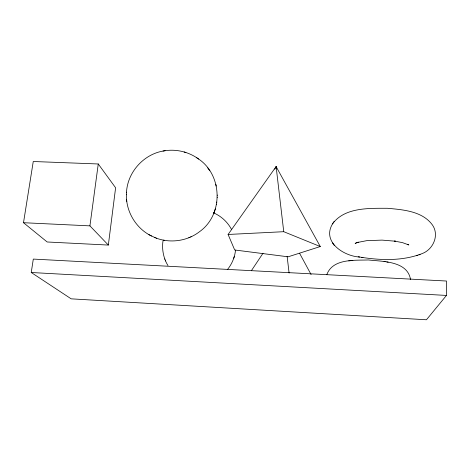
<?xml version="1.0" encoding="UTF-8"?>
<svg xmlns="http://www.w3.org/2000/svg" width="470" height="470" viewBox="0 0 470 470"><rect width="100%" height="100%" fill="white"/><g stroke="black" fill="none" stroke-linecap="round" stroke-linejoin="round"><path stroke-width="0.7" d="M446.465 295.43L446.5 281.031L33.305 259.082L31.243 272.5L71.176 298.838L426.443 319.77L446.465 295.43L31.243 272.5M156.163 238.09C170.451 243.525 187.412 241.081 199.521 231.698C223.638 214.667 222.78 174.605 197.941 158.578M217.269 197.518L217.275 197.165M217.293 195.414L217.293 195.062M167.978 265.538C163.349 258.43 161.721 248.466 163.02 240.91M149.977 235.241C135.331 227.363 125.854 210.936 126.407 194.31M126.489 192.53C127.411 172.202 143.785 154.019 163.871 150.911M126.395 194.656L126.501 192.177M227.504 269.492C231.986 263.993 234.836 257.161 235.523 250.093M108.341 245.064L115.608 187.777L98.259 163.977L33.258 161.504L23.5 222.709L47.176 241.985L108.341 245.064L89.923 225.87L23.5 222.709M89.923 225.87L98.259 163.977M216.805 202.4L216.864 202.059M216.459 204.474L216.517 204.139M233.76 258.2L234.289 256.544M215.36 208.892L213.697 213.474M326.773 274.744C332.66 258.435 354.392 260.468 368.368 259.963C382.586 261.567 407.619 260.909 410.527 279.585M274.809 169.212L276.113 166.586L320.287 246.544L288.134 256.808L234.689 249.987L228.097 234.465L276.113 166.586L276.307 168.043M333.277 222.733C320.74 241.139 343.259 256.115 359.697 257.055M251.315 270.785L263.018 253.248M332.449 223.896C344.786 207.241 368.803 208.328 387.368 208.275C403.007 209.708 422.295 211.089 432.388 224.918C439.568 235.041 433.275 249.435 422.236 253.553C401.997 261.443 379.278 260.398 358.205 256.779M333.43 222.516L334.24 221.364M356.601 242.567L355.144 243.484L358.299 242.162L357.171 242.526L366.729 240.663L382.028 240.111L395.681 241.233L394.442 241.081L402.49 242.632L408.824 244.952L407.549 244.253M188.822 237.744L189.339 237.526M190.573 236.992L191.131 236.751M416.573 255.733L417.683 255.351M418.946 254.899L420.133 254.487M164.359 150.835C176.274 148.814 188.905 151.898 198.628 159.054M163.025 151.052L165.123 150.7M352.853 260.415L348.734 260.891M228.097 234.465L283.745 231.698L320.287 246.544M163.531 240.141L164.659 240.34M384.014 261.443L385.177 261.661M361.689 257.407L362.952 257.642M386.787 261.949L388.155 262.201M185.885 152.515L184.187 151.992M148.908 234.653L155.27 237.744M154.689 237.52L156.669 238.284M213.433 212.816C221.041 216.012 227.48 221.893 231.369 229.178M150.564 235.552L151.534 236.087M196.53 157.609L197.171 158.049M332.519 242.955L333.348 244.106M333.441 244.247L334.246 245.369M207.705 167.89L208.598 169.135M208.85 169.494L209.779 170.786M299.59 253.301L311.099 274.568M164.782 258.923L164.941 259.322M165.422 260.545L165.581 260.926M216.235 186.038L215.812 184.305M287.129 256.379L289.097 273.058M276.113 166.586L283.745 231.698M126.553 199.257L126.794 201.377"/></g></svg>
